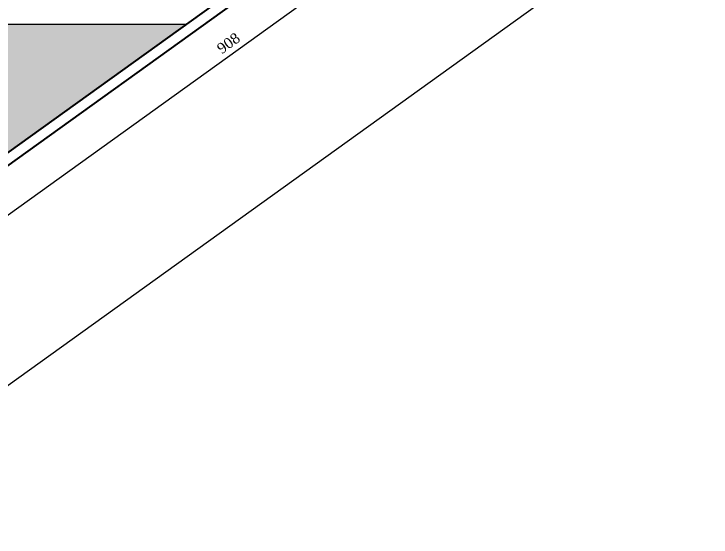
# Model space of a CAD drawing. Header units: millimetres. Extents: x 103208 to 171806, y -164 to 10038.
# Drawn here: x 109396 to 110056, y 5962 to 6458 of the extents above; entities that cross this region are included whole.
import ezdxf

# ---------------------------------------------------------------- set-up
doc = ezdxf.new("R2010")
doc.units = ezdxf.units.MM
doc.layers.add('MEDIDAS', color=7, linetype='Continuous', lineweight=0)
doc.layers.add('Parede Corte', color=4, linetype='Continuous', lineweight=40)
doc.styles.add('Valéria', font='romantic.ttf', dxfattribs={"height": 10})
doc.dimstyles.new('Cota - 50', dxfattribs={"dimtxt": 10, "dimasz": 5, "dimexe": 10, "dimexo": 20, "dimgap": 5, "dimtad": 1, "dimtxsty": 'Valéria', "dimblk": 'DOT', "dimcen": 0, "dimclrd": 12, "dimclre": 12, "dimclrt": 2, "dimazin": 2, "dimtfac": 1, "dimtix": 1, "dimtmove": 0, "dimatfit": 3, "dimldrblk": 'DOT', "dimfxl": 1, "dimarcsym": 0})

# ---------------------------------------------------------------- blocks, each defined once
blk = doc.blocks.new('_Dot')
at = {"color": 0, "linetype": 'ByBlock', "lineweight": -2}
blk.add_line((-0.5, 0), (-1, 0), dxfattribs=at)
at = {"color": 0, "linetype": 'ByBlock', "const_width": 0.5}
blk.add_lwpolyline([(-0.25, 0, 1), (0.25, 0, 1)], format="xyb", close=True, dxfattribs=at)
blk = doc.blocks.new('*D1096')
at = {"layer": 'Defpoints', "color": 0, "transparency": 16777216}
for p in [(109951.63, 6718.85, 9825), (110050.4, 6581.57), (107511.64, 4963.15, 9825)]:
    blk.add_point(p, dxfattribs=at)
at = {"layer": 'MEDIDAS', "color": 12, "lineweight": -2, "transparency": 16777216}
for p, q in [((109963.31, 6702.61), (110056.24, 6573.45)), ((107614.47, 4828.79), (110046.35, 6578.65)), ((107523.32, 4946.91), (107616.25, 4817.75))]:
    blk.add_line(p, q, dxfattribs=at)
at = {"layer": 'MEDIDAS', "color": 12, "lineweight": -2, "transparency": 16777216, "xscale": 5, "yscale": 5, "zscale": 5}
for p, rotation in [((110050.4, 6581.57), 35.73698977606095), ((107610.41, 4825.87), 215.736989776061)]:
    blk.add_blockref('_Dot', p, dxfattribs=dict(at, rotation=rotation))
at = {"layer": 'MEDIDAS', "color": 2, "transparency": 16777216, "insert": (108824.48, 5711.96), "char_height": 10, "attachment_point": 5, "rotation": 35.73699, "style": 'Valéria'}
blk.add_mtext('3006', dxfattribs=at)
blk = doc.blocks.new('*D1173')
at = {"color": 12, "lineweight": -2, "transparency": 16777216}
for p, q in [((109963.31, 6702.61), (109979.67, 6679.87)), ((109240.02, 6159.97), (109969.77, 6685.07)), ((109225.43, 6171.67), (109241.8, 6148.93))]:
    blk.add_line(p, q, dxfattribs=at)
at = {"layer": 'Defpoints', "color": 0, "transparency": 16777216}
for p in [(109951.63, 6718.85, 9825), (109973.83, 6687.99), (109213.75, 6187.91, 9825)]:
    blk.add_point(p, dxfattribs=at)
at = {"color": 12, "lineweight": -2, "transparency": 16777216, "xscale": 5, "yscale": 5, "zscale": 5}
for p, rotation in [((109973.83, 6687.99), 35.73698977606115), ((109235.96, 6157.05), 215.7369897760611)]:
    blk.add_blockref('_Dot', p, dxfattribs=dict(at, rotation=rotation))
at = {"color": 2, "transparency": 16777216, "insert": (109598.95, 6430.77), "char_height": 10, "attachment_point": 5, "rotation": 35.73699, "style": 'Valéria'}
blk.add_mtext('908', dxfattribs=at)

msp = doc.modelspace()

# ---------------------------------------------------------------- hatches: boundary and pattern name
h = msp.add_hatch()
h.set_pattern_fill('GRASS2', color=74, scale=15, pattern_type=2)
h.set_pattern_definition([(360, (-5579.811, 0.3), (15, 15), [2.25, -0.45, 0.6, -0.45, 2.25, -9]), (360, (-5580.561, 0.75), (15, 15), [1.5, -1.125, 2.25, -1.125, 1.5, -7.5]), (360, (-5575.311, 6.75), (15, 15), [1.875, -0.75, 1.875, -10.5]), (360, (-5582.811, 9.75), (15, 15), [0.75, -1.5, 0.75, -12]), (90, (-5581.311, 9.75), (-15, 15), [1.35, -13.65]), (90, (-5576.811, 0.75), (-15, 15), [1.5, -13.5]), (90, (-5573.061, 6.75), (-15, 15), [1.5, -13.5]), (45, (-5574.861, 0.6), (1e-14, 15), [1.5, -19.7132034]), (135, (-5578.761, 0.6), (-15, 1e-14), [1.5, -19.7132034]), (63.434949, (-5575.311, 0.675), (8e-10, 15), [1.5, -32.0410197]), (75.9637565, (-5576.061, 0.75), (5e-10, 15), [1.5, -60.3465844]), (75.9637565, (-5572.311, 6.75), (5e-10, 15), [1.2, -60.6465844]), (75.9637565, (-5581.011, 9.75), (5e-10, 15), [1.05, -60.7965844]), (104.0362435, (-5577.561, 0.75), (-5e-10, 15), [1.5, -60.3465844]), (104.0362435, (-5573.811, 6.75), (-5e-10, 15), [1.2, -60.6465844]), (104.0362435, (-5581.611, 9.75), (-5e-10, 15), [1.05, -60.7965844]), (116.565051, (-5578.311, 0.675), (-6e-09, 15), [1.5, -32.041002])])
h.paths.add_polyline_path([(108529.67193, 6130.51623), (108545.38227, 6130.51623), (108545.89914, 6080.56078), (108527.11963, 6080.54418)])
h.paths.add_polyline_path([(108972.15462, 6133.69417), (109114.80605, 6135.17666), (109042.64908, 6083.25748), (108969.38286, 6083.25748)])
h.paths.add_polyline_path([(109758.04675, 6749.67047), (109758.04675, 6785.06853), (109869.40263, 6785.06853), (109869.40263, 6749.67047)], flags=16)
h.paths.add_polyline_path([(109668.67757, 6823.50796), (110003.96114, 6823.50796), (110003.98855, 6768.56003), (109668.07, 6527.1075)])
h.paths.add_polyline_path([(109787.30779, 6939.40708), (109789.65954, 6939.35606), (109668.91504, 6939.35606), (109668.91504, 6903.48169), (110003.91958, 6903.48169), (110003.91958, 6939.35606), (109899.98359, 6939.35606), (109897.63184, 6939.40708)])
h.paths.add_polyline_path([(109301.7398, 6337.83425), (109191.49873, 6337.83425), (109194.65558, 6336.69841), (109304.89665, 6336.69841)], flags=16)
h.paths.add_polyline_path([(108559.85946, 5891.60082), (108598.01244, 5891.60082), (108598.01244, 5783.58135), (108559.85946, 5783.58135)], flags=16)
h.paths.add_polyline_path([(108526.40151, 5960.45357), (108883.21992, 5962.38344), (108525.18277, 5704.76456)])
h.paths.add_polyline_path([(109199.35691, 6196.01364), (109204.99851, 6200.07295), (109207.91878, 6196.01437), (109559.06597, 6448.6757), (109093.94337, 6448.6757), (109093.94337, 6196.01364)])

# ---------------------------------------------------------------- linework, layer by layer
msp.add_line((109093.94337, 6448.6757, 9825), (109559.06597, 6448.6757, 9825))
at = {"layer": 'Parede Corte'}
for p, q in [((109207.91878, 6196.01437, 9825), (109946.13585, 6727.18453, 9825)), ((109213.75259, 6187.90683, 9825), (109951.62649, 6718.84569, 9825))]:
    msp.add_line(p, q, dxfattribs=at)

# ---------------------------------------------------------------- dimensions: what is measured, and where the dimension line sits
dim = msp.add_aligned_dim(p1=(109213.75259, 6187.90683, 9825), p2=(109951.62649, 6718.84569, 9825), distance=-38.01692, text='908', dimstyle='Cota - 50')
dim.commit()
dim.dimension.update_dxf_attribs({"geometry": '*D1173', "text_midpoint": (109598.95389, 6430.77282)})
at = {"layer": 'MEDIDAS'}
dim = msp.add_aligned_dim(p1=(107511.63637, 4963.1452, 9825), p2=(109951.62649, 6718.84569, 9825), distance=-169.12081, dimstyle='Cota - 50', dxfattribs=at)
dim.commit()
dim.dimension.update_dxf_attribs({"geometry": '*D1096', "text_midpoint": (108824.48199, 5711.9561)})

doc.saveas('drawing.dxf')
